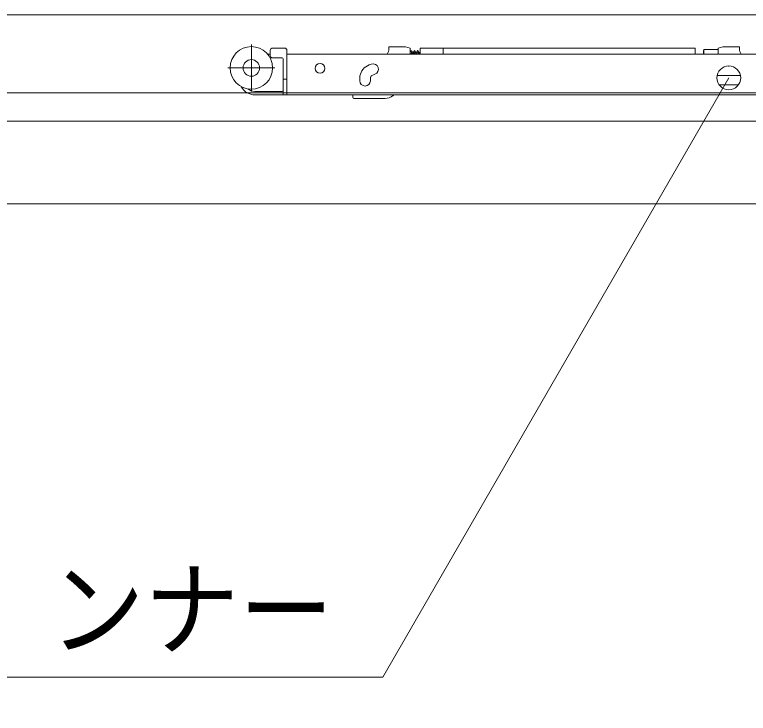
# Model space of a CAD drawing. Units: millimetres, scale not verified. Extents: x -6062 to 6062, y -3045 to 3045.
# Drawn here: x -1713.7 to -1403.7, y 154.8 to 450 of the extents above; entities that cross this region are included whole.
import ezdxf
from ezdxf.enums import TextEntityAlignment as Align

# ---------------------------------------------------------------- set-up
doc = ezdxf.new("R2010")
doc.units = ezdxf.units.MM
doc.header["$LTSCALE"] = 20
doc.layers.add('0-3_2寸法-3', color=7, linetype='Continuous', lineweight=9)
doc.layers.add('0-4_3一般', color=7, linetype='Continuous', lineweight=9)
doc.styles.add('ＭＳ ゴシック', font='')
doc.styles.get('ＭＳ ゴシック').set_extended_font_data('MS Gothic')

# ---------------------------------------------------------------- blocks, each defined once
blk = doc.blocks.new('グループ-89')
at = {"layer": '0-4_3一般'}
blk.add_line((-61696.5, 9000), (13223.5, 9000), dxfattribs=at)
blk = doc.blocks.new('グループ-90')
at = {"layer": '0-4_3一般'}
for p, q in [((3476.1, 8747.9), (3476.1, 8351.9)), ((3636.1, 8697.9), (3636.1, 8655.9)), ((3756.1, 8717.9), (3656.1, 8717.9)), ((3776.1, 8697.9), (3776.1, 8665.1)), ((4778.5, 8727.9), (4638.5, 8727.9)), ((4638.5, 8713.9), (4638.5, 8727.9)), ((4818.5, 8717.9), (4778.5, 8727.9)), ((4818.5, 8665.9), (4818.5, 8717.9)), ((4901.6, 8686.9), (4901.7, 8687.5)), ((4901.7, 8665.9), (4901.7, 8716.9)), ((5095.7, 8716.9), (4901.7, 8716.9)), ((5095.7, 8716.9), (5095.7, 8665.9)), ((7225.7, 8715.9), (5095.7, 8715.9)), ((7225.7, 8715.9), (7225.7, 8665.9)), ((7295.1, 8690.9), (7295.1, 8665.9)), ((7300.1, 8705.9), (7300.1, 8665.9)), ((7420.1, 8705.9), (7300.1, 8705.9)), ((7460.1, 8727.9), (7420.1, 8717.9)), ((7420.1, 8705.9), (7420.1, 8717.9)), ((7420.1, 8705.9), (7420.1, 8665.9)), ((7460.1, 8727.9), (7600.1, 8727.9)), ((7600.1, 8713.9), (7600.1, 8727.9)), ((3636.1, 8665.9), (3613.7, 8665.9)), ((3634.2, 8635.9), (3656.1, 8635.9)), ((3736.1, 8635.9), (3656.1, 8635.9)), ((3746.1, 8475.9), (3746.1, 8625.9)), ((3776.1, 8665.9), (9882.1, 8665.9)), ((3776.1, 8659.9), (3776.1, 8665.1)), ((3776.1, 8481.9), (3776.1, 8659.9)), ((4827.7, 8670.9), (4828.4, 8665.9)), ((4854.7, 8670.9), (4855.4, 8665.9)), ((4881.7, 8670.9), (4882.4, 8665.9)), ((4489.8, 8581.5), (4471.1, 8574.7)), ((3674.1, 8549.9), (3278.1, 8549.9)), ((4501.8, 8490.1), (4520.6, 8496.9)), ((3746.1, 8455.9), (3746.1, 8475.9)), ((3746.1, 8345.9), (3746.1, 8455.9)), ((3776.1, 8470.1), (3776.1, 8481.9)), ((3776.1, 8455.9), (3776.1, 8345.9)), ((4392.1, 8441.9), (4392.1, 8461.9)), ((4393.7, 8481.4), (4393.8, 8481.9)), ((4482.1, 8462.4), (4482.1, 8461.9)), ((4482.1, 8461.9), (4482.1, 8441.9)), ((3736.1, 8351.9), (3506.1, 8351.9)), ((3506.1, 8321.9), (3746.1, 8321.9)), ((3746.1, 8321.9), (3746.1, 8345.9)), ((9882.1, 8321.9), (3776.1, 8321.9)), ((4332.7, 8301.9), (4332.7, 8321.9)), ((4670.1, 8313.8), (4680.2, 8321.9)), ((4342.7, 8291.9), (4607.6, 8291.9)), ((-12320, 7400), (11040, 7400))]:
    blk.add_line(p, q, dxfattribs=at)
blk.add_lwpolyline([(11350, 8340), (-59990, 8340), (-59990, 9000), (11350, 9000)], close=True, dxfattribs=at)
for points in [[(4818.5, 8675.8), (4818.6, 8676.3), (4818.6, 8676.9), (4818.7, 8677.4), (4818.8, 8678), (4818.8, 8678.7), (4818.9, 8679.3), (4819, 8680), (4819, 8680.6), (4819.1, 8681.4), (4819.1, 8682.1), (4819.2, 8682.9), (4819.3, 8683.6), (4819.3, 8684.5), (4819.4, 8685.3), (4819.5, 8686.1), (4819.6, 8686.9), (4819.8, 8687.7), (4820.1, 8688.4), (4820.4, 8689.1), (4820.9, 8689.8), (4821.3, 8690.4), (4821.9, 8691), (4822.5, 8691.5), (4823.2, 8692.1), (4823.9, 8692.6), (4824.7, 8693), (4825.6, 8693.5), (4826.5, 8693.8), (4827.5, 8694.2), (4828.4, 8694.4), (4829.2, 8694.5), (4830, 8694.5), (4830.7, 8694.3), (4831.4, 8694.1), (4832, 8693.7), (4832.6, 8693.3), (4833.1, 8692.7), (4833.6, 8692), (4834, 8691.2)], [(4830.5, 8686.7), (4830.6, 8686.7), (4830.8, 8686.7), (4830.9, 8686.7), (4830.9, 8686.6), (4831, 8686.6), (4831, 8686.5), (4831.1, 8686.3), (4831.1, 8686.1), (4831, 8686), (4831, 8685.7), (4830.9, 8685.5), (4830.8, 8685.2), (4830.7, 8684.9), (4830.5, 8684.5), (4830.4, 8684.2), (4830.2, 8683.8), (4830, 8683.4), (4829.9, 8683), (4829.7, 8682.6), (4829.6, 8682.2), (4829.5, 8681.8), (4829.4, 8681.4), (4829.3, 8681), (4829.2, 8680.6), (4829.1, 8680.2), (4829, 8679.8), (4828.9, 8679.4), (4828.9, 8679), (4828.8, 8678.6), (4828.8, 8678.2), (4828.7, 8677.8), (4828.7, 8677.4), (4828.6, 8677), (4828.6, 8676.6), (4828.6, 8676.2), (4828.5, 8675.8), (4828.4, 8675.4), (4828.4, 8674.9), (4828.3, 8674.5)], [(4834, 8691.2), (4834.3, 8690.3), (4834.6, 8689.2), (4834.8, 8688.1), (4835, 8686.9), (4835.3, 8685.8), (4835.4, 8684.7), (4835.6, 8683.6), (4835.8, 8682.5), (4836, 8681.5), (4836.2, 8680.5), (4836.3, 8679.6), (4836.5, 8678.7), (4836.6, 8677.8), (4836.8, 8676.9), (4836.9, 8676.1), (4837, 8675.3), (4837.1, 8674.6), (4837.3, 8673.9), (4837.4, 8673.2), (4837.5, 8672.5), (4837.6, 8671.8), (4837.7, 8671.1), (4837.8, 8670.5), (4837.9, 8669.9), (4838, 8669.2), (4838, 8668.6), (4838.1, 8668.1), (4838.2, 8667.5), (4838.3, 8666.9), (4838.4, 8666.4), (4838.4, 8665.9)], [(4844, 8665.9), (4844.1, 8666.5), (4844.2, 8667.1), (4844.3, 8667.8), (4844.4, 8668.4), (4844.4, 8669.1), (4844.5, 8669.8), (4844.6, 8670.6), (4844.7, 8671.3), (4844.7, 8672.1), (4844.8, 8672.9), (4844.9, 8673.7), (4845, 8674.5), (4845, 8675.4), (4845.1, 8676.2), (4845.2, 8677.1), (4845.3, 8678), (4845.5, 8679), (4845.7, 8680), (4846, 8681), (4846.3, 8682), (4846.6, 8683.1), (4847, 8684.2), (4847.4, 8685.3), (4847.9, 8686.5), (4848.4, 8687.7), (4848.9, 8688.9), (4849.5, 8690.1), (4850.1, 8691.4), (4850.8, 8692.6), (4851.4, 8693.6), (4852.1, 8694.4), (4852.7, 8695.1), (4853.4, 8695.5), (4854, 8695.8), (4854.7, 8695.9), (4855.3, 8695.8), (4856, 8695.5), (4856.6, 8695.1), (4857.3, 8694.4)], [(4857.5, 8686.7), (4857.6, 8686.7), (4857.7, 8686.7), (4857.9, 8686.7), (4857.9, 8686.6), (4858, 8686.6), (4858, 8686.5), (4858.1, 8686.3), (4858.1, 8686.2), (4858, 8686), (4858, 8685.7), (4857.9, 8685.5), (4857.8, 8685.2), (4857.7, 8684.9), (4857.5, 8684.5), (4857.4, 8684.2), (4857.2, 8683.8), (4857, 8683.4), (4856.9, 8683), (4856.7, 8682.6), (4856.6, 8682.2), (4856.5, 8681.8), (4856.4, 8681.4), (4856.3, 8681), (4856.2, 8680.6), (4856.1, 8680.2), (4856, 8679.8), (4855.9, 8679.4), (4855.9, 8679), (4855.8, 8678.6), (4855.8, 8678.2), (4855.7, 8677.8), (4855.7, 8677.4), (4855.6, 8677), (4855.6, 8676.6), (4855.6, 8676.2), (4855.5, 8675.8), (4855.4, 8675.4), (4855.4, 8674.9), (4855.3, 8674.5)], [(4857.3, 8694.4), (4857.9, 8693.6), (4858.5, 8692.6), (4859.2, 8691.4), (4859.8, 8690.1), (4860.4, 8688.9), (4860.9, 8687.6), (4861.4, 8686.5), (4861.9, 8685.3), (4862.3, 8684.2), (4862.7, 8683.1), (4863.1, 8682), (4863.4, 8681), (4863.6, 8680), (4863.9, 8679), (4864, 8678), (4864.2, 8677.1), (4864.3, 8676.2), (4864.4, 8675.3), (4864.5, 8674.5), (4864.5, 8673.7), (4864.6, 8672.9), (4864.7, 8672.1), (4864.8, 8671.3), (4864.9, 8670.6), (4865, 8669.8), (4865, 8669.1), (4865.1, 8668.4), (4865.2, 8667.8), (4865.3, 8667.1), (4865.3, 8666.5), (4865.4, 8665.9)], [(4871, 8665.9), (4871.1, 8666.5), (4871.2, 8667.1), (4871.3, 8667.8), (4871.4, 8668.4), (4871.4, 8669.1), (4871.5, 8669.8), (4871.6, 8670.6), (4871.7, 8671.3), (4871.7, 8672.1), (4871.8, 8672.9), (4871.9, 8673.7), (4872, 8674.5), (4872, 8675.4), (4872.1, 8676.2), (4872.2, 8677.1), (4872.3, 8678), (4872.5, 8679), (4872.7, 8680), (4873, 8681), (4873.3, 8682), (4873.6, 8683.1), (4874, 8684.2), (4874.4, 8685.3), (4874.9, 8686.5), (4875.4, 8687.7), (4875.9, 8688.9), (4876.5, 8690.1), (4877.1, 8691.4), (4877.8, 8692.6), (4878.4, 8693.6), (4879.1, 8694.4), (4879.7, 8695.1), (4880.4, 8695.5), (4881, 8695.8), (4881.7, 8695.9), (4882.3, 8695.8), (4883, 8695.5), (4883.6, 8695.1), (4884.3, 8694.4)], [(4884.5, 8686.7), (4884.6, 8686.7), (4884.8, 8686.7), (4884.9, 8686.7), (4884.9, 8686.6), (4885, 8686.6), (4885, 8686.5), (4885.1, 8686.3), (4885.1, 8686.1), (4885, 8686), (4885, 8685.7), (4884.9, 8685.5), (4884.8, 8685.2), (4884.7, 8684.9), (4884.5, 8684.5), (4884.4, 8684.2), (4884.2, 8683.8), (4884, 8683.4), (4883.9, 8683), (4883.7, 8682.6), (4883.6, 8682.2), (4883.5, 8681.8), (4883.4, 8681.4), (4883.3, 8681), (4883.2, 8680.6), (4883.1, 8680.2), (4883, 8679.8), (4882.9, 8679.4), (4882.9, 8679), (4882.8, 8678.6), (4882.8, 8678.2), (4882.7, 8677.8), (4882.7, 8677.4), (4882.6, 8677), (4882.6, 8676.6), (4882.6, 8676.2), (4882.5, 8675.8), (4882.4, 8675.4), (4882.4, 8674.9), (4882.3, 8674.5)], [(4884.3, 8694.4), (4884.9, 8693.6), (4885.5, 8692.6), (4886.2, 8691.4), (4886.8, 8690.1), (4887.4, 8688.9), (4887.9, 8687.6), (4888.4, 8686.5), (4888.9, 8685.3), (4889.3, 8684.2), (4889.7, 8683.1), (4890.1, 8682), (4890.4, 8681), (4890.6, 8680), (4890.9, 8679), (4891, 8678), (4891.2, 8677.1), (4891.3, 8676.2), (4891.4, 8675.3), (4891.5, 8674.5), (4891.5, 8673.7), (4891.6, 8672.9), (4891.7, 8672.1), (4891.8, 8671.3), (4891.9, 8670.6), (4891.9, 8669.8), (4892, 8669.1), (4892.1, 8668.4), (4892.2, 8667.8), (4892.3, 8667.1), (4892.3, 8666.5), (4892.4, 8665.9)], [(4898, 8665.9), (4898.1, 8666.4), (4898.2, 8667), (4898.3, 8667.5), (4898.3, 8668.1), (4898.4, 8668.6), (4898.5, 8669.2), (4898.6, 8669.7), (4898.6, 8670.2), (4898.7, 8670.8), (4898.8, 8671.3), (4898.9, 8671.9), (4898.9, 8672.4), (4899, 8672.9), (4899.1, 8673.5), (4899.2, 8674), (4899.3, 8674.6), (4899.3, 8675.1), (4899.4, 8675.7), (4899.5, 8676.2), (4899.6, 8676.7), (4899.6, 8677.3), (4899.7, 8677.8), (4899.8, 8678.4), (4899.9, 8678.9), (4900, 8679.4), (4900.1, 8680), (4900.2, 8680.5), (4900.3, 8681.1), (4900.4, 8681.6), (4900.5, 8682.1), (4900.6, 8682.7), (4900.7, 8683.2), (4900.8, 8683.7), (4900.9, 8684.3), (4901.1, 8684.8), (4901.2, 8685.3), (4901.3, 8685.9), (4901.4, 8686.4), (4901.6, 8686.9)], [(4828.3, 8674.5), (4828.3, 8674.1), (4828.2, 8673.6), (4828.1, 8673.2), (4828.1, 8672.8), (4828, 8672.3), (4827.9, 8671.9), (4827.9, 8671.4), (4827.8, 8671), (4827.7, 8670.6), (4827.6, 8670.1), (4827.6, 8669.7), (4827.5, 8669.3), (4827.5, 8668.9), (4827.4, 8668.5), (4827.3, 8668.1), (4827.3, 8667.7), (4827.2, 8667.4), (4827.2, 8667), (4827.1, 8666.6), (4827.1, 8666.3), (4827, 8665.9)], [(4855.3, 8674.5), (4855.3, 8674.1), (4855.2, 8673.6), (4855.1, 8673.2), (4855.1, 8672.8), (4855, 8672.3), (4854.9, 8671.9), (4854.9, 8671.4), (4854.8, 8671), (4854.7, 8670.6), (4854.6, 8670.1), (4854.6, 8669.7), (4854.5, 8669.3), (4854.5, 8668.9), (4854.4, 8668.5), (4854.3, 8668.1), (4854.3, 8667.7), (4854.2, 8667.4), (4854.2, 8667), (4854.1, 8666.6), (4854.1, 8666.3), (4854, 8665.9)], [(4882.3, 8674.5), (4882.3, 8674.1), (4882.2, 8673.6), (4882.1, 8673.2), (4882.1, 8672.8), (4882, 8672.3), (4881.9, 8671.9), (4881.9, 8671.4), (4881.8, 8671), (4881.7, 8670.6), (4881.6, 8670.1), (4881.6, 8669.7), (4881.5, 8669.3), (4881.5, 8668.9), (4881.4, 8668.5), (4881.3, 8668.1), (4881.3, 8667.7), (4881.2, 8667.4), (4881.2, 8667), (4881.1, 8666.6), (4881.1, 8666.3), (4881, 8665.9)], [(3776.1, 8470.1), (3776.1, 8455.9), (3746.1, 8455.9)], [(4392.1, 8461.9), (4392.1, 8462.4), (4392.1, 8462.9), (4392.1, 8463.4), (4392.1, 8463.9), (4392.1, 8464.4), (4392.1, 8464.9), (4392.1, 8465.4), (4392.2, 8465.9), (4392.2, 8466.4), (4392.2, 8466.9), (4392.2, 8467.4), (4392.3, 8467.9), (4392.3, 8468.4), (4392.3, 8468.9), (4392.3, 8469.4), (4392.4, 8469.9), (4392.4, 8470.4), (4392.5, 8470.9), (4392.5, 8471.4), (4392.5, 8471.9), (4392.6, 8472.4), (4392.6, 8472.9), (4392.7, 8473.4), (4392.7, 8473.9), (4392.8, 8474.4), (4392.8, 8474.9), (4392.9, 8475.4), (4393, 8475.9), (4393, 8476.4), (4393.1, 8476.9), (4393.1, 8477.4), (4393.2, 8477.9), (4393.3, 8478.4), (4393.3, 8478.9), (4393.4, 8479.4), (4393.5, 8479.9), (4393.5, 8480.4), (4393.6, 8480.9), (4393.7, 8481.4)], [(4489.7, 8481.9), (4489.4, 8481.5), (4489.1, 8481), (4488.8, 8480.6), (4488.4, 8480.1), (4488.1, 8479.7), (4487.8, 8479.2), (4487.5, 8478.8), (4487.2, 8478.3), (4487, 8477.9), (4486.7, 8477.4), (4486.4, 8476.9), (4486.1, 8476.4), (4485.9, 8476), (4485.6, 8475.5), (4485.4, 8475), (4485.1, 8474.5), (4484.9, 8474), (4484.7, 8473.5), (4484.5, 8473), (4484.2, 8472.5), (4484, 8472), (4483.8, 8471.5), (4483.7, 8470.9), (4483.5, 8470.4), (4483.3, 8469.9), (4483.2, 8469.4), (4483, 8468.9), (4482.9, 8468.3), (4482.8, 8467.8), (4482.6, 8467.3), (4482.5, 8466.8), (4482.5, 8466.2), (4482.4, 8465.7), (4482.3, 8465.1), (4482.2, 8464.6), (4482.2, 8464.1), (4482.2, 8463.5), (4482.1, 8463), (4482.1, 8462.4)], [(3776.1, 8345.9), (3776.1, 8321.9), (3746.1, 8321.9)], [(-12640, -37740), (-12640, 8100), (11360, 8100)]]:
    blk.add_lwpolyline(points, dxfattribs=at)
for centre, radius in [((3476.1, 8549.9), 180), ((3476.1, 8549.9), 70), ((4056.1, 8545.9), 41)]:
    blk.add_circle(centre, radius, dxfattribs=at)
for centre, radius, start, end in [((3656.1, 8697.9), 20, 90, 180), ((3756.1, 8697.9), 20, 0, 90), ((4558.5, 8713.9), 80, 323.1301, 0), ((7300.1, 8690.9), 5, 90, 180), ((7680.1, 8713.9), 80, 180, 216.8699), ((3656.1, 8655.9), 20, 180, 270), ((3736.1, 8625.9), 10, 0, 90), ((4512.1, 8461.9), 120, 110, 170.40593), ((4505.2, 8539.2), 45, 290, 110), ((4437.1, 8441.9), 45, 180, 0), ((4512.1, 8461.9), 30, 110, 138.18969), ((3506.1, 8451.9), 130, 207.8267, 270), ((3506.1, 8451.9), 100, 232.49603, 270), ((3736.1, 8361.9), 10, 270, 0), ((4607.6, 8391.9), 100, 270, 308.65981), ((4342.7, 8301.9), 10, 180, 270)]:
    blk.add_arc(centre, radius, start, end, dxfattribs=at)
blk = doc.blocks.new('グループ-91')
at = {"layer": '0-4_3一般'}
for name in ['グループ-89', 'グループ-90']:
    blk.add_blockref(name, (0, 0), dxfattribs=at)

msp = doc.modelspace()

# ---------------------------------------------------------------- linework, layer by layer
at = {"layer": '0-3_2寸法-3'}
for p, q in [((-1411.8, 428.29), (-1412.15, 428.29)), ((-1411.8, 428.29), (-1412.15, 428.29)), ((-1407.08, 424.29), (-1416.87, 424.29)), ((-1407.98, 420.29), (-1415.97, 420.29))]:
    msp.add_line(p, q, dxfattribs=at)
msp.add_lwpolyline([(-2157.06, 170), (-1558.22, 170), (-1411.98, 423.3)], dxfattribs=at)
msp.add_circle((-1411.98, 423.3), 5.01, dxfattribs=at)
msp.add_circle((-1411.98, 423.3), 5.01, dxfattribs=at)

# ---------------------------------------------------------------- block references
at = {"layer": '0-4_3一般', "xscale": 0.05, "yscale": 0.05}
msp.add_blockref('グループ-91', (-1787.5, 0), dxfattribs=at)

# ---------------------------------------------------------------- texts
at = {"layer": '0-3_2寸法-3', "style": 'ＭＳ ゴシック', "width": 0.9}
msp.add_text('ンナー', height=32.55, dxfattribs=at).set_placement((-1698.85, 172.77), align=Align.BOTTOM_LEFT)

doc.saveas('drawing.dxf')
